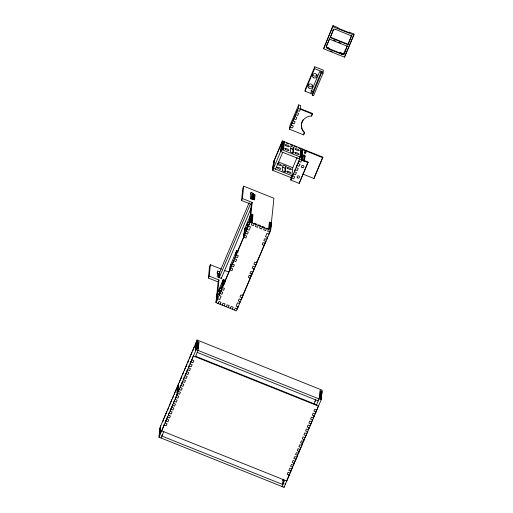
<?xml version="1.0" encoding="UTF-8"?>
<svg xmlns="http://www.w3.org/2000/svg" width="513" height="513" viewBox="0 0 513 513"><rect width="100%" height="100%" fill="white"/><g stroke="black" fill="none" stroke-linecap="round" stroke-linejoin="round"><path stroke-width="0.77" d="M292.686 152.983L293.019 149.321L293.859 147.353L290.903 146.16L290.358 152.021L293.314 153.207L293.859 147.353M159.024 437.204L160.018 427.592L197.12 340.036L322.164 390.181L321.17 399.787L284.067 487.35L159.024 437.204L196.126 349.642L197.12 340.036M160.851 425.623L159.896 428.778M162.711 421.244L162.647 421.821L165.212 415.338M162.031 434.877L161.909 436.056L282.855 484.561L283.413 479.148L282.855 480.463M166.045 413.369L165.988 413.94L166.885 411.394M167.719 409.425L167.655 410.002L168.553 407.457M169.386 405.488L169.328 406.065L170.22 403.513M171.053 401.544L170.996 402.121L171.893 399.576M172.727 397.607L172.669 398.184L173.561 395.638M174.394 393.663L174.337 394.24L175.228 391.695M176.068 389.726L176.004 390.303L176.902 387.757M177.735 385.782L177.613 386.962L178.447 384.994L177.549 387.571L177.485 388.174L178.325 386.206L177.427 388.751L177.363 389.38L178.197 387.411L177.299 389.983L177.241 390.592L178.075 388.617L177.177 391.195L177.113 391.797L177.947 389.829L177.049 392.4L176.991 393.003L177.825 391.034L176.741 395.395L178.787 396.216L177.953 398.184L175.908 397.363L175.965 396.786L175.074 399.332L177.12 400.153L176.286 402.128L174.24 401.307L174.298 400.73L173.4 403.276L175.446 404.097L174.612 406.065L172.567 405.244L172.624 404.667L171.733 407.213L173.779 408.034L172.945 410.002L170.9 409.182L170.957 408.611L170.066 411.157L172.111 411.977L171.278 413.946L169.226 413.125L169.29 412.548L168.392 415.094L170.438 415.915L169.604 417.883L167.559 417.063L167.616 416.485L166.725 419.038L168.771 419.858L167.937 421.827L165.891 421.006L165.949 420.429L165.058 422.975L167.103 423.796L166.263 425.764L164.218 424.944L164.282 424.366L161.717 430.856L286.754 481.002L289.319 474.512L289.261 475.089L287.216 474.269L288.049 472.3L290.095 473.121L290.993 470.575L290.929 471.152L288.883 470.331L289.717 468.363L291.762 469.183L292.66 466.638L292.602 467.208L290.557 466.388L291.39 464.419L293.436 465.24L293.494 464.663M178.569 383.814L177.678 386.36M179.403 381.845L179.345 382.422L180.243 379.876M181.076 377.901L181.012 378.479L181.91 375.933M182.743 373.964L182.686 374.541L183.577 371.996M184.411 370.027L184.353 370.598L185.251 368.052M186.084 366.083L186.027 366.66L186.918 364.115M187.752 362.146L187.694 362.723L188.585 360.171M189.425 358.202L189.361 358.779L190.259 356.234M191.093 354.265L191.035 354.842L191.926 352.29M192.76 350.321L192.702 350.898L194.433 346.384M196.287 342.004L196.165 343.184L196.998 341.216L199.044 342.036L198.98 342.639L196.934 341.818L196.101 343.787L196.037 344.396L196.877 342.421L198.922 343.242L198.858 343.845L196.812 343.024L195.979 344.999L195.915 345.602L196.748 343.633L198.794 344.454L198.73 345.057L196.684 344.236L195.851 346.204L195.786 346.807L196.626 344.839L198.672 345.659L198.608 346.262L196.562 345.441L195.729 347.41L195.665 348.019L196.498 346.044L198.544 346.865L198.486 347.474L196.434 346.653L195.6 348.622L195.543 349.225L196.376 347.256L198.422 348.077L198.358 348.68L196.312 347.859L195.479 349.828L195.415 350.43L196.248 348.462L198.294 349.282L195.485 356.811L195.543 356.234L316.495 404.738L316.431 405.315L319.246 397.787L321.292 398.607M250.145 216.005L251.344 204.392L241.572 200.468L242.841 188.124L243.681 186.155L273.916 198.281L270.608 230.311L236.474 310.865L216.011 302.657L218.153 281.951L208.374 278.033L209.548 266.709L210.381 264.74L221.443 269.178M208.374 278.033L209.208 276.084L210.381 264.74M218.929 274.41L219.827 271.864L217.781 271.044L217.185 276.808L221.276 278.45L251.242 207.727M249.171 202.616L218.993 273.833L218.57 277.866L219.41 275.898L219.468 275.321L218.634 277.289M217.679 292.615L218.98 280.008L209.208 276.084M219.288 277.052L219.346 276.475L218.794 277.789M218.115 302.901L218.057 303.478L218.891 301.509L220.936 302.33L220.103 304.299L220.16 303.722M221.276 278.45L221.334 277.873M225.175 281.457L223.129 280.637L222.289 282.605L223.187 280.06L225.233 280.88L225.29 280.303L223.245 279.482L222.411 287.556L224.457 288.377L223.623 290.345L221.578 289.524L221.635 288.947L220.744 291.493L222.789 292.314L221.956 294.289L219.904 293.468L219.968 292.891L219.07 295.437L221.116 296.257L219.724 299.541L217.679 298.72L217.743 298.143L216.069 302.08M224.258 305.363L224.194 305.94L225.027 303.972L222.982 303.151L222.148 305.12M228.349 307.005L228.285 307.582L229.125 305.613L227.079 304.793L226.239 306.761M230.395 307.826L230.337 308.403L231.171 306.434L233.216 307.255L232.383 309.224M236.737 250.408L236.275 254.826L238.327 255.647L237.487 257.622L235.441 256.801L235.505 256.224L234.608 258.77L236.653 259.591L235.82 261.559L233.774 260.739L233.832 260.162L232.383 264.022L234.428 264.843L233.595 266.811L231.549 265.99L231.607 265.42L230.773 267.388L230.715 267.966L232.761 268.786L231.927 270.755L229.875 269.934L230.337 265.516L236.737 250.408L238.096 250.96M241.572 200.468L242.405 198.499L243.681 186.155M234.486 309.467L234.428 310.044L235.262 308.076L237.307 308.897L237.429 307.742L236.871 309.057M239.59 303.068L239.533 303.638L237.487 302.817L236.095 306.107L238.141 306.921L238.199 306.351L237.365 308.319M252.531 199.044L253.127 193.279L251.075 192.458L250.485 198.223L254.576 199.865L254.634 199.288L252.588 198.467M216.011 302.657L250.145 222.103L252.178 202.417L242.405 198.499M243.053 294.032L242.873 295.764L240.828 294.943L239.994 296.912L242.04 297.732L242.098 297.155L241.2 299.701L239.154 298.88L238.321 300.849L240.366 301.67L240.43 301.093L239.872 302.407M250.447 277.084L250.338 278.142L248.292 277.321L249.126 275.346L251.171 276.167L252.069 273.621L252.011 274.199L249.966 273.378L250.799 271.409L252.845 272.23L254.294 268.37L254.236 268.947L252.191 268.126L253.024 266.157L255.07 266.978L255.961 264.426L255.904 265.003L253.858 264.182L254.692 262.214L256.737 263.034L256.898 261.495M251.28 275.115L251.332 274.635L250.498 276.603M301.779 159.517L308.031 162.025L307.973 162.602L299.162 183.398L290.858 180.069L291.108 177.697L272.692 170.31L273.576 161.723L282.394 140.928L322.857 157.158L313.988 178.53L302.875 174.074M274.352 160.332L273.455 162.916M269.889 231.126L269.774 232.28L267.728 231.459L268.62 228.913L266.574 228.093L265.676 230.638L263.631 229.818L264.528 227.272L262.483 226.451L261.585 228.997L259.54 228.176L260.437 225.63L258.392 224.809L257.494 227.355L255.448 226.534L256.346 223.989L254.294 223.168L253.403 225.714L251.357 224.893L252.313 221.77L250.267 220.949L249.427 222.918L249.491 222.347L250.325 220.372L252.37 221.193L252.428 220.616L250.382 219.795L249.549 221.77L249.607 221.193L250.44 219.224L252.492 220.039L252.55 219.468L250.504 218.647L249.671 220.616L249.728 220.039L250.562 218.07L252.608 218.891L252.665 218.314L250.62 217.493L249.786 219.461L249.844 218.884L250.684 216.916L252.729 217.736L252.787 217.159L250.742 216.339L249.908 218.307L249.966 217.73L250.799 215.761L252.845 216.582L252.909 216.005L250.857 215.184L250.023 217.153L250.088 216.576L250.921 214.607L252.967 215.428L253.024 214.851L250.979 214.03L244.579 229.138L243.746 237.205L245.791 238.026L246.625 236.057L244.579 235.236L244.637 234.659L245.477 232.69L245.413 233.268L247.458 234.088L248.298 232.12L246.246 231.299L247.144 228.753L247.086 229.33L249.132 230.151L250.524 226.861L248.478 226.041L250.203 221.526L252.249 222.347M281.496 143.473L281.432 144.095L282.265 142.12L284.311 142.941L284.247 143.557L282.201 142.736L281.304 145.326L282.137 143.351L284.189 144.172L284.125 144.788L282.079 143.967L281.175 146.558L282.015 144.589L284.061 145.403L283.997 146.025L281.951 145.205L281.053 147.789L281.887 145.82L283.933 146.641L283.869 147.257L281.823 146.436L280.925 149.02L281.759 147.051L283.804 147.872L283.74 148.488L281.695 147.667L280.797 150.251L281.631 148.283L283.676 149.103L283.612 149.719L281.566 148.898L280.669 151.482L299.085 158.87L299.919 156.901L299.675 159.274L290.858 180.069M272.692 170.31L281.502 149.514L282.394 140.928M284.439 141.748L284.375 142.325L282.33 141.505L273.519 162.3M286.485 142.569L286.421 143.146L288.466 143.967L288.53 143.39M284.741 171.823L285.113 168.174L285.953 166.206L282.996 165.019L282.394 170.848L285.35 172.035L285.953 166.206M302.157 121.51A10.196 9.837 5.9 0 0 304.491 132.309L303.6 134.855L289.505 129.205L289.871 125.653L298.681 104.857L300.727 105.678L300.361 109.231L299.483 111.308L297.437 110.487L297.495 109.91L296.552 112.565L298.598 113.386L297.72 115.463L295.674 114.643L295.732 114.072L294.789 116.727L296.835 117.548L295.956 119.625L293.911 118.804L293.968 118.227L293.032 120.882L295.078 121.703L294.193 123.787L292.147 122.966L292.205 122.389L291.326 124.467L291.269 125.044L293.314 125.865L292.429 127.942L290.384 127.121L290.448 126.544L289.563 128.628M290.576 144.211L290.518 144.788L292.564 145.609L292.622 145.032M291.172 177.081L291.237 176.466M289.505 129.205L298.316 108.41L298.681 104.857M294.667 145.852L294.609 146.429L296.655 147.25L296.713 146.673M291.108 177.697L291.942 175.722L292.769 167.719L297.117 157.459M298.758 147.494L298.701 148.071L300.746 148.892L300.804 148.315M312.481 94.168L305.049 91.186L305.241 89.326L314.796 66.78L323.363 70.217L323.062 73.192L313.507 95.739L312.366 95.283L313.045 91.436L321.58 71.288M303.6 134.855L304.491 132.309M299.162 183.398L308.031 162.025M302.85 149.136L301.721 160.094L300.836 162.179L298.79 161.358L298.855 160.781L297.912 163.435L299.958 164.256L299.073 166.334L297.027 165.513L297.091 164.936L296.206 167.02L296.148 167.591L298.194 168.411L297.316 170.496L295.27 169.675L295.328 169.098L294.385 171.752L296.431 172.573L295.552 174.651L293.507 173.83L293.564 173.253L292.622 175.914L294.667 176.735L293.789 178.813L291.743 177.992L291.801 177.415L290.922 179.492M302.24 159.524L303.003 155.259A1.225 1.18 5.9 0 1 303.908 155.009L304.209 155.086A1.225 1.18 5.9 0 1 304.914 156.625L304.536 157.119M302.317 160.005L302.785 155.477M302.458 160.537L303.003 155.259M303.587 161.12L304.209 155.086M304.446 159.915L304.76 156.895M304.446 161.153L304.972 156.048A1.225 1.18 5.9 0 0 305.049 155.747M305.049 91.186L314.604 68.639L314.796 66.78M304.433 132.886A10.196 9.837 5.9 0 1 302.093 122.088A10.196 9.837 5.9 0 1 311.577 116.028L312.468 113.482L300.419 108.653M311.577 116.028L312.468 113.482M323.594 48.761L333.059 25.65L338.061 27.657L337.996 28.234L348.911 32.614L348.975 32.037L353.976 34.044L353.867 35.064L344.512 57.148L323.594 48.761L333.059 25.65M312.853 93.295L310.807 92.475L319.618 71.679L321.664 72.5L321.792 71.256M312.366 95.283L322.036 71.621L314.604 68.639M326.306 45.939L326.339 46.324M326.531 46.863L327.179 47.626L326.537 46.76M345.422 50.46L345.108 50.941L347.295 45.779L344.48 53.455L342.793 54.615L327.563 48.536C324.87 47.876 326.98 45.08 327.345 43.669L327.294 44.144M313.988 178.53L314.046 177.953M327.461 48.773L327.653 47.613L329.346 48.293L329.301 48.767L340.215 53.14L340.26 52.666L341.857 53.307L341.761 54.231M327.563 47.747L327.332 47.619M326.55 46.241L329.609 38.687L327.583 43.464M351.79 35.435L347.904 44.689L330.212 37.596L332.571 31.691M328.211 48.119L329.243 48.53L327.698 47.805M284.067 487.35L284.189 486.17M285.023 484.201L285.087 483.592M330.212 37.596L333.373 30.152L333.174 29.215M351.597 35.968L335.136 29.215M342.934 54.596L343.043 53.57L342.03 53.641L340.17 52.807L342.325 53.589L342.216 54.615M300.176 448.901L300.111 449.478L298.066 448.657L297.232 450.632L299.278 451.453M301.009 446.932L300.945 447.509L298.899 446.688L299.739 444.72L301.785 445.54L302.676 442.995M341.658 54.474L341.767 53.448L340.17 52.807M341.934 54.564L341.767 53.448M342.075 54.596L342.184 53.57M342.363 54.628L342.613 53.608L342.504 54.635M342.652 54.628L342.755 53.608M342.793 54.615L342.902 53.596M343.075 54.564L343.588 53.39L343.479 54.416M343.216 54.525L343.319 53.499M343.351 54.474L343.454 53.448M343.607 54.352L343.71 53.326L342.748 53.711M343.729 54.282L343.832 53.256L344.518 52.55M343.845 54.198L344.063 53.083M344.063 54.012L344.165 52.993M344.159 53.916L344.217 52.942M344.249 53.807L345.159 50.466M344.332 53.692L344.441 52.666M344.512 57.148L351.456 40.418M347.904 44.689L351.392 35.756M351.751 39.719L353.976 34.044M313.533 417.383L313.469 417.96L311.423 417.14L310.589 419.108L312.635 419.929L312.693 419.352L311.801 421.898L309.756 421.077L308.922 423.045L310.968 423.866L311.025 423.289L310.134 425.841L308.082 425.02L307.249 426.989L309.294 427.81L309.358 427.233L308.46 429.779L306.415 428.958L305.581 430.926L307.627 431.747L307.685 431.17L306.793 433.722L304.748 432.901L303.914 434.87L305.96 435.691L306.017 435.114L305.12 437.66L303.074 436.839L302.24 438.807L304.286 439.628L304.35 439.051L303.452 441.597L301.407 440.776L300.573 442.751L302.619 443.572L302.741 442.392L301.907 444.361M217.223 272.352L217.781 271.044M250.524 193.767L251.075 192.458M250.729 198.929L253.127 193.279M218.871 274.987L219.705 273.012L218.814 275.564M218.75 276.135L219.59 274.166L218.692 276.712M252.088 199.204L252.646 197.89L254.692 198.711L254.756 198.133L252.71 197.313L251.87 199.281L252.768 196.736L254.814 197.556L254.871 196.979L252.826 196.158L251.992 198.127L252.883 195.581L254.929 196.402L254.993 195.825L252.947 195.004L252.107 196.979L253.005 194.427L255.051 195.248L255.108 194.671L253.063 193.85L252.229 195.825L252.287 195.248L250.928 194.696M219.231 277.629L250.447 203.956M251.344 204.392L252.178 202.417M159.832 429.381L160.672 427.412L159.774 429.984M216.845 294.59L223.245 279.482M216.787 295.167L217.621 293.192L216.723 295.738M244.521 229.715L245.355 227.74L244.457 230.292M159.71 430.587L160.543 428.618L159.646 431.189M216.666 296.315L217.499 294.347L216.608 296.892M244.4 230.863L245.233 228.894L244.342 231.44M159.581 431.799L160.422 429.823L159.524 432.401M216.55 297.469L217.384 295.501L216.486 298.047M244.284 232.017L245.118 230.048L244.22 232.594M273.391 163.532L274.224 161.563L273.326 164.147M159.46 433.004L160.293 431.035L159.396 433.607M216.428 298.624L217.262 296.655L216.371 299.201M230.273 266.093L231.113 264.118L230.215 266.67M244.162 233.171L244.996 231.203L244.105 233.748M273.262 164.763L274.102 162.794L273.198 165.385M159.338 434.21L160.171 432.241L159.274 434.812M216.306 299.778L217.146 297.809L216.249 300.355M222.706 284.67L221.815 287.222L222.648 285.247M230.157 267.241L230.991 265.272L230.093 267.818M236.557 252.139L235.659 254.685L236.499 252.717M244.041 234.326L244.881 232.357L243.983 234.903M273.14 166L273.974 164.025L273.076 166.616M159.21 435.422L160.043 433.447L159.145 436.024M216.191 300.932L217.025 298.957L216.133 301.503M222.591 285.824L221.693 288.37L222.533 286.401M243.925 235.48L244.759 233.511L243.861 236.057M230.036 268.395L230.869 266.427L229.984 268.876M236.435 253.294L235.55 255.743L236.39 253.775M273.012 167.232L273.846 165.257L272.948 167.847M176.799 394.818L177.639 392.849L177.575 393.426L179.621 394.247L180.461 392.272L178.409 391.451L178.473 390.874L179.306 388.905L179.249 389.482L181.294 390.303L182.128 388.335L180.082 387.514L180.14 386.937L180.974 384.968L180.916 385.545L182.961 386.366L183.795 384.391L181.749 383.57L181.807 382.999L182.647 381.024L182.583 381.601L184.629 382.422L185.469 380.454L183.423 379.633L183.481 379.056L184.314 377.087L184.257 377.664L186.302 378.485L187.136 376.516L185.09 375.696L185.148 375.118L185.982 373.143L185.924 373.72L187.97 374.541L188.803 372.573L186.758 371.752L186.822 371.175L187.655 369.206L187.591 369.783L189.643 370.604L190.477 368.635L188.431 367.815L189.323 365.269L189.265 365.84L191.311 366.66L192.144 364.692L190.099 363.871L190.156 363.294L190.996 361.325L190.932 361.902L192.978 362.723L193.811 360.754L191.766 359.934L193.497 355.413L193.439 355.99L318.477 406.136L318.541 405.559L316.81 410.079L314.764 409.259L313.93 411.227L315.976 412.048L316.034 411.471L315.2 413.44M222.469 286.979L229.939 269.357M236.339 254.256L243.803 236.634M272.884 168.463L273.718 166.494L272.82 169.078M272.756 169.694L273.589 167.725L273.525 168.341L291.942 175.722M332.623 31.216L333.463 29.228M161.069 438.025L163.762 431.677M275.571 169.162L282.714 152.303M321.664 72.5L322.036 71.621M270.486 225.361L271.319 223.392L269.274 222.571L269.338 221.994L271.383 222.815M270.704 225.284L271.262 223.969L269.216 223.149L269.158 223.726L271.204 224.547L270.646 225.855M270.588 226.432L271.14 225.124L269.094 224.303L269.036 224.874L271.082 225.694L270.524 227.009M301.766 153.528L302.599 151.559L300.554 150.739L300.49 151.354L302.535 152.175L301.984 153.49M301.856 154.721L302.413 153.406L300.361 152.585L300.426 151.97L302.471 152.791M301.791 155.336L302.349 154.022L300.304 153.201L300.24 153.817L302.285 154.637M265.163 242.29L264.208 245.413L262.162 244.592L262.996 242.623L265.041 243.444L265.933 240.898L265.875 241.476L263.829 240.655L264.663 238.68L266.709 239.5L267.606 236.955L267.542 237.532L265.497 236.711L266.888 233.428L268.934 234.249L269.832 231.703M270.171 230.472L270.723 229.157L268.677 228.336L268.741 227.759L270.787 228.58M242.931 295.187L250.402 277.565M256.801 262.457L264.266 244.836M314.354 177.235L322.857 157.158M314.924 401.621L315.758 399.646L314.148 403.878M282.798 481.066L283.349 479.758M282.265 484.144L283.099 482.169M282.419 484.695L282.977 483.381M321.42 393.279L321.978 391.964L319.932 391.143L319.997 390.54L322.042 391.361M282.022 486.529L284.709 480.181M321.356 393.881L321.914 392.567L319.868 391.746L319.804 392.355L321.85 393.176L321.298 394.484M320.862 398.716L321.414 397.402L319.368 396.581L319.304 397.184L321.356 398.005L320.798 399.319M293.776 464.009L294.327 462.694L294.27 463.271L292.224 462.45L293.058 460.482L295.103 461.302L296.001 458.757L295.937 459.334L293.891 458.513L294.725 456.538L296.777 457.359L297.668 454.813L297.611 455.39L295.565 454.569L296.399 452.601L298.444 453.421L299.336 450.876M313.809 416.723L314.366 415.415L314.302 415.985L312.257 415.171L313.097 413.196L315.142 414.017M218.153 281.951L218.98 280.008M343.825 53.358L344.505 52.653M342.517 53.608L342.043 53.538M335.015 29.094L333.739 29.369L333.373 30.152M332.95 26.676L353.867 35.064M330.263 37.148L347.949 44.24M333.296 40.161L335.508 41.046M338.452 42.233L340.664 43.118M329.564 39.129L347.25 46.228M330.096 50.902L332.277 51.781M321.92 72.737L323.062 73.192M311 90.615L313.045 91.436M298.316 108.41L312.411 114.059M302.792 149.713L322.799 157.735M302.728 150.328L300.682 149.507L300.618 150.123L302.664 150.944M290.647 148.372L293.019 149.321L290.807 148.43M302.221 155.253L300.176 154.432L300.111 155.048L302.157 155.869M302.093 156.491L300.047 155.67L299.983 156.285L302.029 157.106M281.502 149.514L301.965 157.722M299.675 159.274L307.973 162.602M278.533 162.005L292.769 167.719M271.024 226.271L268.979 225.451L268.915 226.028L270.967 226.849M270.902 227.426L268.857 226.605L268.799 227.182L270.845 228.003M250.145 222.103L270.608 230.311M238.038 251.53L236.673 250.985L235.781 253.531L236.615 251.562L237.981 252.107M224.393 270.357L228.817 272.134M216.941 273.012L218.993 273.833M225.111 282.035L223.065 281.214L222.174 283.76L223.008 281.791L224.373 282.336M224.309 282.913L222.95 282.368L222.052 284.914L222.886 282.945L224.252 283.49M224.194 284.067L222.828 283.522L221.937 286.068L222.77 284.093L224.13 284.644M321.792 393.779L319.746 392.958L319.682 393.561L321.728 394.382M321.664 394.984L319.618 394.164L319.554 394.766L321.606 395.587M321.542 396.196L319.496 395.376L319.432 395.978L321.478 396.799M196.126 349.642L321.17 399.787M197.338 352.437L318.291 400.942M282.163 166.988L285.113 168.174M326.467 46.728L326.383 46.356M302.426 120.921A10.196 9.837 5.9 0 1 303.093 119.798M302.817 156.92A1.225 1.18 5.9 0 1 302.632 155.747M301.58 159.755A0.673 0.654 5.9 0 1 302.33 159.024M302.401 159.735A0.673 0.654 5.9 0 1 301.682 158.838M305.684 151.579A0.673 0.654 5.9 0 1 305.774 152.534A0.673 0.654 5.9 0 1 304.78 152.534A0.673 0.654 5.9 0 1 304.857 151.572M277.796 163.512A2.334 0.584 23 0 1 281.086 164.91A2.334 0.584 23 0 1 280.169 165.481A2.334 0.584 23 0 1 277.193 163.884M317.079 74.795A2.334 2.251 5.9 0 1 312.609 74.218M312.667 85.209A2.334 2.251 5.9 0 1 308.191 84.639M276.789 167.315C280.816 171.714 283.105 167.469 276.789 167.315M218.955 291.352L220.654 287.338L218.955 291.352M218.647 294.366L220.346 290.345L218.647 294.366M246.689 225.9L248.388 221.885L246.689 225.9M246.381 228.913L248.08 224.893L246.381 228.913M301.965 167.501A1.218 1.173 5.9 0 0 303.908 166.725A1.218 1.173 5.9 0 0 302.228 165.487A1.218 1.173 5.9 0 0 301.965 167.501M297.489 177.857A1.225 1.186 5.9 0 0 299.496 177.203A1.225 1.186 5.9 0 0 297.893 175.85A1.225 1.186 5.9 0 0 297.489 177.857M304.805 153.188A0.673 0.654 5.9 0 0 305.883 152.752A0.673 0.654 5.9 0 0 304.953 152.066A0.673 0.654 5.9 0 0 304.805 153.188M285.645 145.525A2.334 0.584 23 0 0 289.287 146.712A2.334 0.584 23 0 0 286.735 144.903A2.334 0.584 23 0 0 285.645 145.525M295.61 149.527A2.334 0.584 23 0 0 299.246 150.694A2.334 0.584 23 0 0 296.649 148.885A2.334 0.584 23 0 0 295.61 149.527M295.424 153.342A2.334 0.584 23 0 0 298.951 154.355A2.334 0.584 23 0 0 296.097 152.528A2.334 0.584 23 0 0 295.424 153.342M285.337 149.257A2.334 0.584 23 0 0 288.954 150.392A2.334 0.584 23 0 0 286.312 148.584A2.334 0.584 23 0 0 285.337 149.257M287.697 168.373A2.334 0.59 23 0 0 291.339 169.553A2.334 0.59 23 0 0 288.768 167.745A2.334 0.59 23 0 0 287.697 168.373M287.293 172.054A2.308 0.577 23 0 0 290.89 173.214A2.308 0.577 23 0 0 288.357 171.432A2.308 0.577 23 0 0 287.293 172.054M313.315 77.566A2.334 2.251 5.9 0 0 317.04 76.084A2.334 2.251 5.9 0 0 313.821 73.699A2.334 2.251 5.9 0 0 313.315 77.566M308.903 87.986A2.334 2.251 5.9 0 0 312.629 86.505A2.334 2.251 5.9 0 0 309.41 84.119A2.334 2.251 5.9 0 0 308.903 87.986"/></g></svg>
